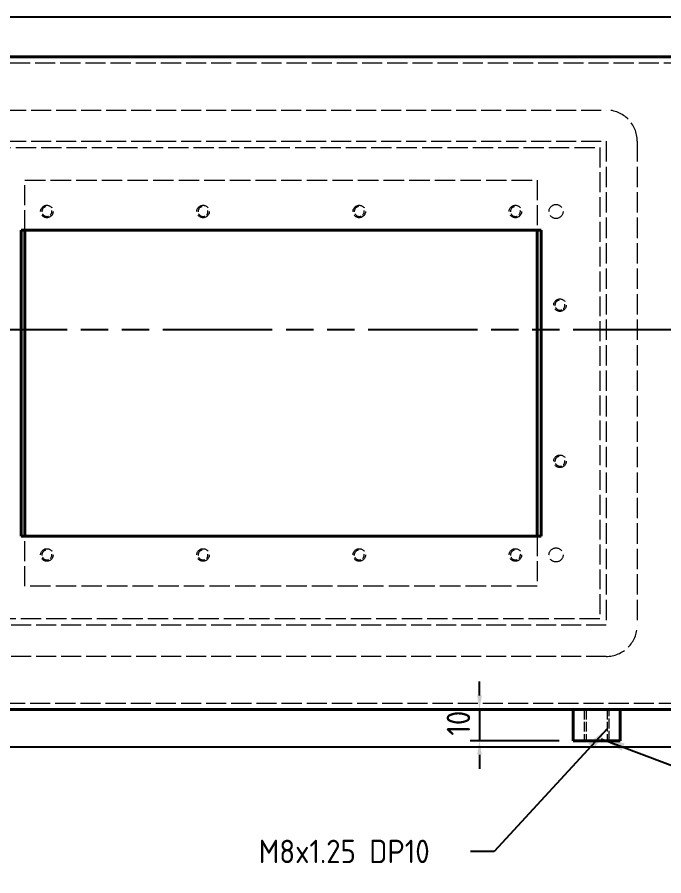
# Model space of a CAD drawing. Header units: millimetres. Extents: x 0 to 2523, y 0 to 1782.
# Drawn here: x 902.8 to 1109.8, y 690.8 to 965.8 of the extents above; entities that cross this region are included whole.
import ezdxf

# ---------------------------------------------------------------- set-up
doc = ezdxf.new("R2010")
doc.units = ezdxf.units.MM
doc.header["$LTSCALE"] = 3
for name, pattern in [('CHAIN', [0.3543, 0.2362, -0.0295, 0.0591, -0.0295]), ('DASHED', [0.2067, 0.1654, -0.0413]), ('DOUBLE_DASH_CHAIN', [1.2403, 0.6614, -0.0827, 0.1654, -0.0827, 0.1654, -0.0827])]:
    doc.linetypes.add(name, pattern=pattern)
for name, color, linetype, lineweight in [('가려진 것(ISO)', 2, 'DASHED', 18), ('가시적인 것(ISO)', 3, 'Continuous', 40), ('기호(ISO)', 5, 'Continuous', 25), ('단면선(ISO)', 7, 'CHAIN', 25), ('상세 경계(JIS)', 7, 'Continuous', 25), ('치수(ISO)', 2, 'Continuous', 25)]:
    doc.layers.add(name, color=color, linetype=linetype, lineweight=lineweight)
doc.styles.add('치수 텍스트_PSTEK_POSCO', font='isocp.shx')
doc.dimstyles.new('치수_PSTEK_POSCO', dxfattribs={"dimscale": 3, "dimtxt": 2.5, "dimasz": 1.5, "dimexe": 1, "dimexo": 1.5, "dimgap": 1, "dimtad": 1, "dimrnd": 1e-08, "dimdsep": 46, "dimtxsty": '치수 텍스트_PSTEK_POSCO', "dimcen": 0.09, "dimdle": 10, "dimclrd": 7, "dimclre": 7, "dimclrt": 2, "dimadec": 1, "dimazin": 2, "dimtfac": 1, "dimtmove": 0, "dimatfit": 3, "dimfxl": 0, "dimtolj": 1, "dimlwd": -1, "dimlwe": -1, "dimarcsym": 0})
doc.dimstyles.new('치수_PSTEK_POSCO$7', dxfattribs={"dimscale": 3, "dimtxt": 2.5, "dimasz": 2.5, "dimexe": 1, "dimexo": 1.5, "dimgap": 1, "dimtad": 1, "dimrnd": 1e-08, "dimdsep": 46, "dimtxsty": '치수 텍스트_PSTEK_POSCO', "dimcen": 0.09, "dimdle": 10, "dimclrd": 7, "dimclre": 7, "dimclrt": 2, "dimadec": 1, "dimazin": 2, "dimtfac": 1, "dimtmove": 0, "dimatfit": 3, "dimfxl": 0, "dimtolj": 1, "dimlwd": -1, "dimlwe": -1, "dimarcsym": 0})

# ---------------------------------------------------------------- blocks, each defined once
blk = doc.blocks.new('2dTransSection0')
at = {"layer": '단면선(ISO)', "linetype": 'DOUBLE_DASH_CHAIN', "ltscale": 5.884671}
blk.add_line((250.787, 288.608), (393.387, 288.608), dxfattribs=at)
blk = doc.blocks.new('2dDetail0')
at = {"layer": '상세 경계(JIS)', "flags": 128}
blk.add_lwpolyline([(265.207, 244.046), (378.097, 244.046), (378.097, 321.935), (265.207, 321.935), (265.207, 244.046)], dxfattribs=at)
blk = doc.blocks.new('*D109')
at = {"layer": 'Defpoints', "color": 0, "transparency": 16777216}
for p in [(1118.28, 744.07), (1050.78, 734.07), (1080.78, 734.07)]:
    blk.add_point(p, dxfattribs=at)
at = {"layer": '치수(ISO)', "color": 7, "transparency": 16777216}
for p, q in [((1050.78, 748.57), (1050.78, 753.07)), ((1050.78, 744.07), (1050.78, 734.07)), ((1076.28, 734.07), (1047.78, 734.07)), ((1050.78, 729.57), (1050.78, 725.07))]:
    blk.add_line(p, q, dxfattribs=at)
for points in [[(1050.03, 748.57), (1051.53, 748.57), (1050.78, 744.07)], [(1050.03, 729.57), (1051.53, 729.57), (1050.78, 734.07)]]:
    blk.add_solid(points, dxfattribs=at)
at = {"layer": '치수(ISO)', "color": 2, "transparency": 16777216, "insert": (1044.03, 735.69), "char_height": 7.5, "attachment_point": 4, "rotation": 90, "style": '치수 텍스트_PSTEK_POSCO'}
blk.add_mtext('\\A1;10', dxfattribs=at)

msp = doc.modelspace()

# ---------------------------------------------------------------- linework, layer by layer
at = {"layer": '가려진 것(ISO)', "ltscale": 12.986021}
for p, q in [((1116.2766, 951.0669), (810.2766, 951.0669)), ((810.2766, 746.0669), (1116.2766, 746.0669))]:
    msp.add_line(p, q, dxfattribs=at)
at = {"layer": '가려진 것(ISO)', "ltscale": 12.901145}
for p, q in [((835.2766, 936.0669), (1091.2766, 936.0669)), ((835.2766, 926.0669), (1091.2766, 926.0669)), ((905.2766, 897.5669), (905.2766, 913.5669)), ((1069.2766, 913.5669), (1069.2766, 897.5669)), ((905.2766, 783.5669), (905.2766, 799.5669)), ((1069.2766, 799.5669), (1069.2766, 783.5669)), ((1091.2766, 771.0669), (835.2766, 771.0669)), ((1091.2766, 761.0669), (835.2766, 761.0669))]:
    msp.add_line(p, q, dxfattribs=at)
at = {"layer": '가려진 것(ISO)', "ltscale": 13.109228}
for p, q in [((837.2766, 924.0669), (1089.2766, 924.0669)), ((1089.2766, 773.0669), (837.2766, 773.0669))]:
    msp.add_line(p, q, dxfattribs=at)
at = {"layer": '가려진 것(ISO)', "ltscale": 12.816269}
msp.add_line((1089.2766, 924.0669), (1089.2766, 773.0669), dxfattribs=at)
at = {"layer": '가려진 것(ISO)', "ltscale": 13.155773}
for p, q in [((1091.2766, 926.0669), (1091.2766, 771.0669)), ((1101.2766, 926.0669), (1101.2766, 771.0669))]:
    msp.add_line(p, q, dxfattribs=at)
at = {"layer": '가려진 것(ISO)', "ltscale": 13.223674}
for p, q in [((905.2766, 913.5669), (1069.2766, 913.5669)), ((1069.2766, 783.5669), (905.2766, 783.5669))]:
    msp.add_line(p, q, dxfattribs=at)
at = {"layer": '가려진 것(ISO)', "ltscale": 6.348889}
for p, q in [((1084.2766, 744.0669), (1084.2766, 734.0669)), ((1084.9531, 744.0669), (1084.9531, 734.0669)), ((1091.6001, 744.0669), (1091.6001, 734.0669)), ((1092.2766, 734.0669), (1092.2766, 744.0669))]:
    msp.add_line(p, q, dxfattribs=at)
at = {"layer": '가려진 것(ISO)', "ltscale": 10.132536}
for centre in [(912.2766, 903.5669), (962.2766, 903.5669), (1012.2766, 903.5669), (1062.2766, 903.5669), (1076.5266, 873.5669), (1076.5266, 823.5669), (912.2766, 793.5669), (962.2766, 793.5669), (1012.2766, 793.5669), (1062.2766, 793.5669)]:
    msp.add_circle(centre, 2, dxfattribs=at)
at = {"layer": '가려진 것(ISO)', "ltscale": 11.399102}
for centre in [(1075.2766, 903.5669), (1075.2766, 793.5669)]:
    msp.add_circle(centre, 2.25, dxfattribs=at)
at = {"layer": '가려진 것(ISO)', "ltscale": 12.665669}
for centre, start, end in [((1091.2766, 926.0669), 0, 90), ((1091.2766, 771.0669), 270, 0)]:
    msp.add_arc(centre, 10, start, end, dxfattribs=at)
at = {"layer": '가려진 것(ISO)', "ltscale": 4.733071}
for centre in [(912.2766, 903.5669), (962.2766, 903.5669), (1012.2766, 903.5669), (1062.2766, 903.5669), (1076.5266, 873.5669), (1076.5266, 823.5669), (912.2766, 793.5669), (962.2766, 793.5669), (1012.2766, 793.5669), (1062.2766, 793.5669)]:
    msp.add_arc(centre, 1.582, 100, 10, dxfattribs=at)
at = {"layer": '가시적인 것(ISO)'}
for p, q in [((1118.2766, 953.0669), (808.2766, 953.0669)), ((904.0266, 799.5669), (904.0266, 897.5669)), ((904.0266, 897.5669), (1070.5266, 897.5669)), ((905.2766, 799.5669), (905.2766, 897.5669)), ((1069.2766, 897.5669), (1069.2766, 799.5669)), ((1070.5266, 897.5669), (1070.5266, 799.5669)), ((1070.5266, 799.5669), (904.0266, 799.5669)), ((808.2766, 744.0669), (1118.2766, 744.0669)), ((1080.7766, 744.0669), (1080.7766, 734.0669)), ((1095.7766, 744.0669), (1095.7766, 734.0669)), ((1080.7766, 734.0669), (1095.7766, 734.0669))]:
    msp.add_line(p, q, dxfattribs=at)

# ---------------------------------------------------------------- block references
at = {"layer": '단면선(ISO)', "xscale": 3, "yscale": 3, "zscale": 3}
msp.add_blockref('2dTransSection0', (0, 0), dxfattribs=at)
at = {"layer": '상세 경계(JIS)', "xscale": 3, "yscale": 3, "zscale": 3}
msp.add_blockref('2dDetail0', (0, 0), dxfattribs=at)

# ---------------------------------------------------------------- texts
at = {"layer": '기호(ISO)', "color": 2, "insert": (980.1033, 698.6151), "char_height": 7.5, "width": 64.825388, "attachment_point": 4, "line_spacing_factor": 0.4375, "style": '치수 텍스트_PSTEK_POSCO'}
msp.add_mtext('{M8x1.25 DP10}', dxfattribs=at)

# ---------------------------------------------------------------- dimensions: what is measured, and where the dimension line sits
at = {"layer": '치수(ISO)', "color": 7}
dim = msp.add_linear_dim(base=(1050.7766, 734.0669), p1=(1118.2766, 744.0669), p2=(1080.7766, 734.0669), angle=90, dimstyle='치수_PSTEK_POSCO', override={"dimdec": 2, "dimse1": 1, "dimtp": 0, "dimtm": 0, "dimtdec": 2, "dimtofl": 1, "dimatfit": 1}, dxfattribs=at)
dim.commit()
dim.dimension.update_dxf_attribs({"geometry": '*D109', "text_midpoint": (1050.7766, 739.0669), "dimtype": 160})

# ---------------------------------------------------------------- leaders
at = {"layer": '기호(ISO)', "color": 7, "annotation_type": 0, "has_hookline": 1}
for points, hookline_direction, text_width in [([(1091.6001, 737.8305), (1055.4287, 698.6151), (1047.9287, 698.6151)], 1, 55.5059), ([(1089.7766, 734.7255), (1241.3069, 676.7992), (1248.8069, 676.7992)], 0, 115.8273)]:
    msp.add_leader(points, dimstyle='치수_PSTEK_POSCO$7', override={"dimtad": 0}, dxfattribs=dict(at, hookline_direction=hookline_direction, text_width=text_width))

doc.saveas('drawing.dxf')
